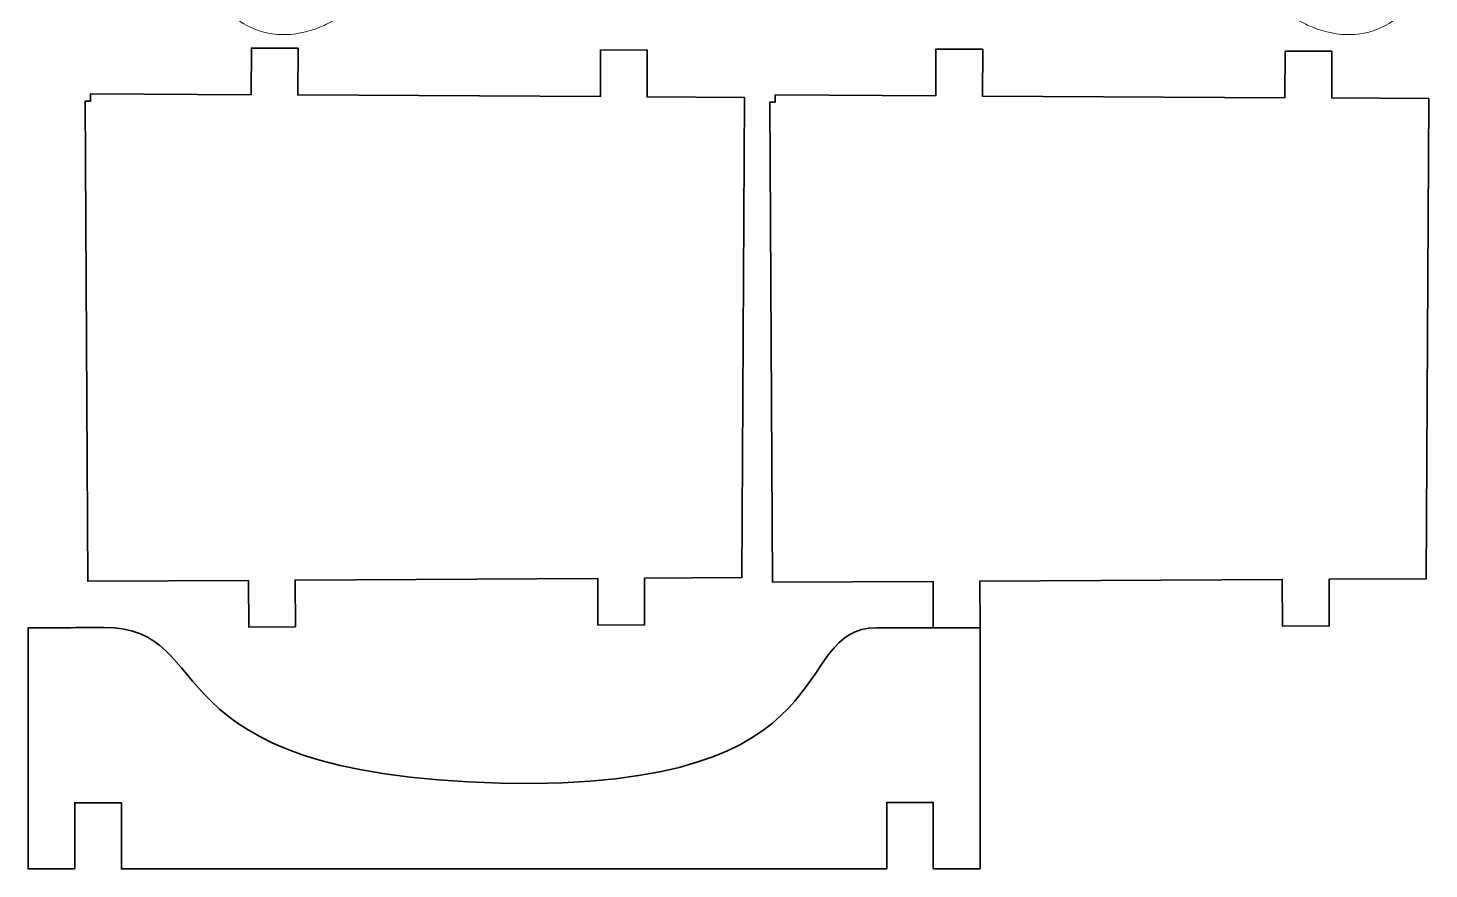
# Model space of a CAD drawing. Header units: centimetres. Extents: x -23.9 to 25.8, y -49.2 to 14.5.
# Drawn here: x -23.45 to -8.22, y -12.63 to -3.48 of the extents above; entities that cross this region are included whole.
import ezdxf

# ---------------------------------------------------------------- set-up
doc = ezdxf.new("R2010")
doc.units = ezdxf.units.CM
doc.header["$MEASUREMENT"] = 0
doc.layers.add('layer 1', color=7, linetype='Continuous')

msp = doc.modelspace()

# ---------------------------------------------------------------- linework, layer by layer
at = {"layer": 'layer 1', "color": 5, "lineweight": 20}
for points in [[(-21.38881, -0.71878), (-21.39128, -0.7207), (-21.4055, -0.74015), (-21.42035, -0.76205), (-21.42035, -0.76205), (-21.42035, -0.76205), (-21.44737, -0.80186), (-21.44737, -0.80186), (-21.44737, -0.80186), (-21.44737, -0.80186), (-21.41911, -0.79994), (-21.41911, -0.79994), (-21.41911, -0.79994), (-21.34609, -0.79513), (-21.24936, -0.84527), (-21.20152, -0.91267), (-21.20152, -0.91267), (-21.17354, -0.95234), (-21.15425, -1.00625), (-21.14709, -1.0652), (-21.14709, -1.0652), (-21.13675, -1.15108), (-21.15054, -1.24297), (-21.19231, -1.36425), (-21.19231, -1.36425), (-21.20304, -1.39567), (-21.21958, -1.44447), (-21.22882, -1.47283), (-21.22882, -1.47283), (-21.23817, -1.5011), (-21.255, -1.55167), (-21.26615, -1.58515), (-21.26615, -1.58515), (-21.29977, -1.68573), (-21.30707, -1.70821), (-21.33342, -1.79297), (-21.33342, -1.79297), (-21.34732, -1.83759), (-21.36316, -1.8912), (-21.36881, -1.91216), (-21.36881, -1.91216), (-21.37434, -1.93309), (-21.38839, -1.98548), (-21.39982, -2.02845), (-21.39982, -2.02845), (-21.41139, -2.07159), (-21.43001, -2.14905), (-21.4413, -2.20057), (-21.4413, -2.20057), (-21.45979, -2.28463), (-21.46529, -2.31454), (-21.48265, -2.42549), (-21.48265, -2.42549), (-21.51006, -2.59939), (-21.50745, -2.80098), (-21.47605, -2.93454), (-21.47605, -2.93454), (-21.42119, -3.16783), (-21.25567, -3.36835), (-21.03328, -3.47101), (-21.03328, -3.47101), (-20.78577, -3.58508), (-20.5117, -3.5767), (-20.22574, -3.44604), (-20.22574, -3.44604), (-20.1815, -3.42579), (-20.10572, -3.38446), (-20.04204, -3.3456), (-20.04204, -3.3456), (-19.34393, -2.90297), (-18.93425, -2.07035), (-18.6261, -1.55056), (-18.6261, -1.55056), (-17.38877, 0.53605), (-15.18997, 4.35184), (-15.20747, 4.36012), (-15.20747, 4.36012), (-15.20169, 4.42752), (-15.23464, 4.48139), (-15.27129, 4.56723), (-15.27129, 4.56723), (-15.27281, 4.57208), (-17.5128, 0.66782), (-18.73017, -1.40298), (-18.73017, -1.40298), (-19.14454, -2.13748), (-19.49619, -2.71279), (-20.00719, -3.10733), (-20.00719, -3.10733), (-20.2675, -3.30041), (-20.52588, -3.39355), (-20.74732, -3.37413), (-20.74732, -3.37413), (-20.86984, -3.36337), (-20.99028, -3.30895), (-21.10232, -3.21386), (-21.10232, -3.21386), (-21.13414, -3.18671), (-21.14779, -3.17059), (-21.19796, -3.09976), (-21.19796, -3.09976), (-21.26491, -3.00523), (-21.27899, -2.97478), (-21.30943, -2.85916), (-21.30943, -2.85916), (-21.38592, -2.56907), (-21.3257, -2.15774), (-21.1347, -1.66699), (-21.1347, -1.66699), (-21.10122, -1.58088), (-21.09597, -1.56614), (-21.07254, -1.4909), (-21.07254, -1.4909), (-20.9871, -1.21568), (-20.98117, -1.0367), (-21.05272, -0.89504), (-21.05272, -0.89504), (-21.09403, -0.8129), (-21.17591, -0.75266), (-21.27539, -0.73089), (-21.27539, -0.73089), (-21.31617, -0.72194), (-21.38355, -0.71477), (-21.38881, -0.71878)], [(-8.37364, -0.71878), (-8.37117, -0.7207), (-8.35713, -0.74015), (-8.34224, -0.76205), (-8.34224, -0.76205), (-8.34224, -0.76205), (-8.31522, -0.80186), (-8.31522, -0.80186), (-8.31522, -0.80186), (-8.31522, -0.80186), (-8.34347, -0.79994), (-8.34347, -0.79994), (-8.34347, -0.79994), (-8.4165, -0.79513), (-8.51323, -0.84527), (-8.56093, -0.91267), (-8.56093, -0.91267), (-8.58904, -0.95234), (-8.60834, -1.00625), (-8.6155, -1.0652), (-8.6155, -1.0652), (-8.62584, -1.15108), (-8.6119, -1.24297), (-8.57028, -1.36425), (-8.57028, -1.36425), (-8.55955, -1.39567), (-8.54301, -1.44447), (-8.53362, -1.47283), (-8.53362, -1.47283), (-8.52441, -1.5011), (-8.50759, -1.55167), (-8.49644, -1.58515), (-8.49644, -1.58515), (-8.46268, -1.68573), (-8.45538, -1.70821), (-8.42916, -1.79297), (-8.42916, -1.79297), (-8.41526, -1.83759), (-8.39928, -1.8912), (-8.39378, -1.91216), (-8.39378, -1.91216), (-8.3881, -1.93309), (-8.3742, -1.98548), (-8.36263, -2.02845), (-8.36263, -2.02845), (-8.3512, -2.07159), (-8.33243, -2.14905), (-8.32128, -2.20057), (-8.32128, -2.20057), (-8.3028, -2.28463), (-8.2973, -2.31454), (-8.2798, -2.42549), (-8.2798, -2.42549), (-8.25253, -2.59939), (-8.25514, -2.80098), (-8.28657, -2.93454), (-8.28657, -2.93454), (-8.34139, -3.16783), (-8.50692, -3.36835), (-8.72931, -3.47101), (-8.72931, -3.47101), (-8.97682, -3.58508), (-9.25089, -3.5767), (-9.53685, -3.44604), (-9.53685, -3.44604), (-9.58109, -3.42579), (-9.65673, -3.38446), (-9.7204, -3.3456), (-9.7204, -3.3456), (-10.41865, -2.90297), (-10.82834, -2.07035), (-11.13649, -1.55056), (-11.13649, -1.55056), (-12.37382, 0.53605), (-14.57261, 4.35184), (-14.55497, 4.36012), (-14.55497, 4.36012), (-14.56076, 4.42752), (-14.52781, 4.48139), (-14.4913, 4.56723), (-14.4913, 4.56723), (-14.48964, 4.57208), (-12.24978, 0.66782), (-11.03231, -1.40298), (-11.03231, -1.40298), (-10.61804, -2.13748), (-10.26625, -2.71279), (-9.75526, -3.10733), (-9.75526, -3.10733), (-9.49508, -3.30041), (-9.23657, -3.39355), (-9.01527, -3.37413), (-9.01527, -3.37413), (-8.89261, -3.36337), (-8.77217, -3.30895), (-8.66027, -3.21386), (-8.66027, -3.21386), (-8.62845, -3.18671), (-8.6148, -3.17059), (-8.56463, -3.09976), (-8.56463, -3.09976), (-8.49767, -3.00523), (-8.48349, -2.97478), (-8.45301, -2.85916), (-8.45301, -2.85916), (-8.37667, -2.56907), (-8.43689, -2.15774), (-8.62788, -1.66699), (-8.62788, -1.66699), (-8.6614, -1.58088), (-8.66662, -1.56614), (-8.6899, -1.4909), (-8.6899, -1.4909), (-8.77549, -1.21568), (-8.78141, -1.0367), (-8.7099, -0.89504), (-8.7099, -0.89504), (-8.66842, -0.8129), (-8.58668, -0.75266), (-8.4872, -0.73089), (-8.4872, -0.73089), (-8.44627, -0.72194), (-8.37889, -0.71477), (-8.37364, -0.71878)]]:
    msp.add_open_spline(points, degree=3, knots=[0, 0, 0, 0, 0.03125, 0.03125, 0.03125, 0.03125, 0.0625, 0.0625, 0.0625, 0.0625, 0.09375, 0.09375, 0.09375, 0.09375, 0.125, 0.125, 0.125, 0.125, 0.15625, 0.15625, 0.15625, 0.15625, 0.1875, 0.1875, 0.1875, 0.1875, 0.21875, 0.21875, 0.21875, 0.21875, 0.25, 0.25, 0.25, 0.25, 0.28125, 0.28125, 0.28125, 0.28125, 0.3125, 0.3125, 0.3125, 0.3125, 0.34375, 0.34375, 0.34375, 0.34375, 0.375, 0.375, 0.375, 0.375, 0.40625, 0.40625, 0.40625, 0.40625, 0.4375, 0.4375, 0.4375, 0.4375, 0.46875, 0.46875, 0.46875, 0.46875, 0.5, 0.5, 0.5, 0.5, 0.53125, 0.53125, 0.53125, 0.53125, 0.5625, 0.5625, 0.5625, 0.5625, 0.59375, 0.59375, 0.59375, 0.59375, 0.625, 0.625, 0.625, 0.625, 0.65625, 0.65625, 0.65625, 0.65625, 0.6875, 0.6875, 0.6875, 0.6875, 0.71875, 0.71875, 0.71875, 0.71875, 0.75, 0.75, 0.75, 0.75, 0.78125, 0.78125, 0.78125, 0.78125, 0.8125, 0.8125, 0.8125, 0.8125, 0.84375, 0.84375, 0.84375, 0.84375, 0.875, 0.875, 0.875, 0.875, 0.90625, 0.90625, 0.90625, 0.90625, 0.9375, 0.9375, 0.9375, 0.9375, 1, 1, 1, 1], dxfattribs=at)
at = {"layer": 'layer 1', "color": 1, "lineweight": 35}
for points, knots in [([(-15.66277, -4.23386), (-15.66277, -4.23386), (-16.7211, -4.22797), (-16.7211, -4.22797), (-16.7211, -4.22797), (-16.7211, -4.22797), (-16.71821, -3.71986), (-16.71821, -3.71986), (-16.71821, -3.71986), (-16.71821, -3.71986), (-17.22631, -3.71711), (-17.22631, -3.71711), (-17.22631, -3.71711), (-17.22631, -3.71711), (-17.22906, -4.22504), (-17.22906, -4.22504), (-17.22906, -4.22504), (-17.22906, -4.22504), (-20.52052, -4.20687), (-20.52052, -4.20687), (-20.52052, -4.20687), (-20.52052, -4.20687), (-20.51762, -3.69891), (-20.51762, -3.69891), (-20.51762, -3.69891), (-20.51762, -3.69891), (-21.02569, -3.69601), (-21.02569, -3.69601), (-21.02569, -3.69601), (-21.02569, -3.69601), (-21.02845, -4.20412), (-21.02845, -4.20412), (-21.02845, -4.20412), (-21.02845, -4.20412), (-22.7747, -4.19431), (-22.7747, -4.19431), (-22.7747, -4.19431), (-22.7747, -4.19431), (-22.77512, -4.27288), (-22.77512, -4.27288), (-22.77512, -4.27288), (-22.77512, -4.27288), (-22.83259, -4.27316), (-22.83259, -4.27316), (-22.83259, -4.27316), (-22.83259, -4.27316), (-22.80362, -9.49674), (-22.80362, -9.49674), (-22.80362, -9.49674), (-22.80362, -9.49674), (-21.05737, -9.48711), (-21.05737, -9.48711), (-21.05737, -9.48711), (-21.05737, -9.48711), (-21.05462, -9.99504), (-21.05462, -9.99504), (-21.05462, -9.99504), (-21.05462, -9.99504), (-20.54655, -9.99229), (-20.54655, -9.99229), (-20.54655, -9.99229), (-20.54655, -9.99229), (-20.54944, -9.48422), (-20.54944, -9.48422), (-20.54944, -9.48422), (-20.54944, -9.48422), (-17.25799, -9.46601), (-17.25799, -9.46601), (-17.25799, -9.46601), (-17.25799, -9.46601), (-17.25524, -9.97394), (-17.25524, -9.97394), (-17.25524, -9.97394), (-17.25524, -9.97394), (-16.74717, -9.97119), (-16.74717, -9.97119), (-16.74717, -9.97119), (-16.74717, -9.97119), (-16.75006, -9.46312), (-16.75006, -9.46312), (-16.75006, -9.46312), (-16.75006, -9.46312), (-15.69173, -9.45733), (-15.69173, -9.45733), (-15.69173, -9.45733), (-15.69173, -9.45733), (-15.66277, -4.23386), (-15.66277, -4.23386)], [0, 0, 0, 0, 0.04347826, 0.04347826, 0.04347826, 0.04347826, 0.08695652, 0.08695652, 0.08695652, 0.08695652, 0.13043478, 0.13043478, 0.13043478, 0.13043478, 0.17391304, 0.17391304, 0.17391304, 0.17391304, 0.2173913, 0.2173913, 0.2173913, 0.2173913, 0.26086957, 0.26086957, 0.26086957, 0.26086957, 0.30434783, 0.30434783, 0.30434783, 0.30434783, 0.34782609, 0.34782609, 0.34782609, 0.34782609, 0.39130435, 0.39130435, 0.39130435, 0.39130435, 0.43478261, 0.43478261, 0.43478261, 0.43478261, 0.47826087, 0.47826087, 0.47826087, 0.47826087, 0.52173913, 0.52173913, 0.52173913, 0.52173913, 0.56521739, 0.56521739, 0.56521739, 0.56521739, 0.60869565, 0.60869565, 0.60869565, 0.60869565, 0.65217391, 0.65217391, 0.65217391, 0.65217391, 0.69565217, 0.69565217, 0.69565217, 0.69565217, 0.73913043, 0.73913043, 0.73913043, 0.73913043, 0.7826087, 0.7826087, 0.7826087, 0.7826087, 0.82608696, 0.82608696, 0.82608696, 0.82608696, 0.86956522, 0.86956522, 0.86956522, 0.86956522, 0.91304348, 0.91304348, 0.91304348, 0.91304348, 1, 1, 1, 1]), ([(-8.21545, -4.24532), (-8.21545, -4.24532), (-9.27378, -4.2394), (-9.27378, -4.2394), (-9.27378, -4.2394), (-9.27378, -4.2394), (-9.27103, -3.73143), (-9.27103, -3.73143), (-9.27103, -3.73143), (-9.27103, -3.73143), (-9.77896, -3.72868), (-9.77896, -3.72868), (-9.77896, -3.72868), (-9.77896, -3.72868), (-9.78186, -4.23665), (-9.78186, -4.23665), (-9.78186, -4.23665), (-9.78186, -4.23665), (-13.07317, -4.21844), (-13.07317, -4.21844), (-13.07317, -4.21844), (-13.07317, -4.21844), (-13.07027, -3.71037), (-13.07027, -3.71037), (-13.07027, -3.71037), (-13.07027, -3.71037), (-13.57834, -3.70762), (-13.57834, -3.70762), (-13.57834, -3.70762), (-13.57834, -3.70762), (-13.58113, -4.21555), (-13.58113, -4.21555), (-13.58113, -4.21555), (-13.58113, -4.21555), (-15.32738, -4.20592), (-15.32738, -4.20592), (-15.32738, -4.20592), (-15.32738, -4.20592), (-15.32777, -4.28431), (-15.32777, -4.28431), (-15.32777, -4.28431), (-15.32777, -4.28431), (-15.38524, -4.28473), (-15.38524, -4.28473), (-15.38524, -4.28473), (-15.38524, -4.28473), (-15.35631, -9.50817), (-15.35631, -9.50817), (-15.35631, -9.50817), (-15.35631, -9.50817), (-13.61006, -9.49854), (-13.61006, -9.49854), (-13.61006, -9.49854), (-13.61006, -9.49854), (-13.60731, -10.00647), (-13.60731, -10.00647), (-13.60731, -10.00647), (-13.60731, -10.00647), (-13.09934, -10.00372), (-13.09934, -10.00372), (-13.09934, -10.00372), (-13.09934, -10.00372), (-13.10209, -9.49579), (-13.10209, -9.49579), (-13.10209, -9.49579), (-13.10209, -9.49579), (-9.81068, -9.47758), (-9.81068, -9.47758), (-9.81068, -9.47758), (-9.81068, -9.47758), (-9.80793, -9.98541), (-9.80793, -9.98541), (-9.80793, -9.98541), (-9.80793, -9.98541), (-9.29996, -9.98266), (-9.29996, -9.98266), (-9.29996, -9.98266), (-9.29996, -9.98266), (-9.30285, -9.47469), (-9.30285, -9.47469), (-9.30285, -9.47469), (-9.30285, -9.47469), (-8.24438, -9.46876), (-8.24438, -9.46876), (-8.24438, -9.46876), (-8.24438, -9.46876), (-8.21545, -4.24532), (-8.21545, -4.24532)], [0, 0, 0, 0, 0.04347826, 0.04347826, 0.04347826, 0.04347826, 0.08695652, 0.08695652, 0.08695652, 0.08695652, 0.13043478, 0.13043478, 0.13043478, 0.13043478, 0.17391304, 0.17391304, 0.17391304, 0.17391304, 0.2173913, 0.2173913, 0.2173913, 0.2173913, 0.26086957, 0.26086957, 0.26086957, 0.26086957, 0.30434783, 0.30434783, 0.30434783, 0.30434783, 0.34782609, 0.34782609, 0.34782609, 0.34782609, 0.39130435, 0.39130435, 0.39130435, 0.39130435, 0.43478261, 0.43478261, 0.43478261, 0.43478261, 0.47826087, 0.47826087, 0.47826087, 0.47826087, 0.52173913, 0.52173913, 0.52173913, 0.52173913, 0.56521739, 0.56521739, 0.56521739, 0.56521739, 0.60869565, 0.60869565, 0.60869565, 0.60869565, 0.65217391, 0.65217391, 0.65217391, 0.65217391, 0.69565217, 0.69565217, 0.69565217, 0.69565217, 0.73913043, 0.73913043, 0.73913043, 0.73913043, 0.7826087, 0.7826087, 0.7826087, 0.7826087, 0.82608696, 0.82608696, 0.82608696, 0.82608696, 0.86956522, 0.86956522, 0.86956522, 0.86956522, 0.91304348, 0.91304348, 0.91304348, 0.91304348, 1, 1, 1, 1]), ([(-22.63013, -10.00029), (-22.90025, -10.00125), (-23.17475, -10.00234), (-23.45489, -10.00372), (-23.45489, -10.00372), (-23.45489, -10.00372), (-23.45489, -12.62655), (-23.45489, -12.62655), (-23.45489, -12.62655), (-23.45489, -12.62655), (-22.94696, -12.62655), (-22.94696, -12.62655), (-22.94696, -12.62655), (-22.94696, -12.62655), (-22.94696, -11.90529), (-22.94696, -11.90529), (-22.94696, -11.90529), (-22.94696, -11.90529), (-22.43832, -11.90529), (-22.43832, -11.90529), (-22.43832, -11.90529), (-22.43832, -11.90529), (-22.43832, -12.62655), (-22.43832, -12.62655), (-22.43832, -12.62655), (-22.43832, -12.62655), (-14.11414, -12.62655), (-14.11414, -12.62655), (-14.11414, -12.62655), (-14.11414, -12.62655), (-14.11414, -11.90293), (-14.11414, -11.90293), (-14.11414, -11.90293), (-14.11414, -11.90293), (-13.60731, -11.90293), (-13.60731, -11.90293), (-13.60731, -11.90293), (-13.60731, -11.90293), (-13.60731, -12.62655), (-13.60731, -12.62655), (-13.60731, -12.62655), (-13.60731, -12.62655), (-13.09934, -12.62655), (-13.09934, -12.62655), (-13.09934, -12.62655), (-13.09934, -12.62655), (-13.09934, -10.00372), (-13.09934, -10.00372), (-13.09934, -10.00372), (-13.77915, -10.00372), (-13.61941, -10.00329), (-14.22012, -10.00262), (-14.22012, -10.00262), (-15.21767, -10.00139), (-14.43535, -11.78359), (-18.314, -11.69169), (-18.314, -11.69169), (-22.23865, -11.5988), (-21.32873, -9.99588), (-22.63013, -10.00029)], [0, 0, 0, 0, 0.0625, 0.0625, 0.0625, 0.0625, 0.125, 0.125, 0.125, 0.125, 0.1875, 0.1875, 0.1875, 0.1875, 0.25, 0.25, 0.25, 0.25, 0.3125, 0.3125, 0.3125, 0.3125, 0.375, 0.375, 0.375, 0.375, 0.4375, 0.4375, 0.4375, 0.4375, 0.5, 0.5, 0.5, 0.5, 0.5625, 0.5625, 0.5625, 0.5625, 0.625, 0.625, 0.625, 0.625, 0.6875, 0.6875, 0.6875, 0.6875, 0.75, 0.75, 0.75, 0.75, 0.8125, 0.8125, 0.8125, 0.8125, 0.875, 0.875, 0.875, 0.875, 1, 1, 1, 1])]:
    msp.add_open_spline(points, degree=3, knots=knots, dxfattribs=at)

doc.saveas('drawing.dxf')
